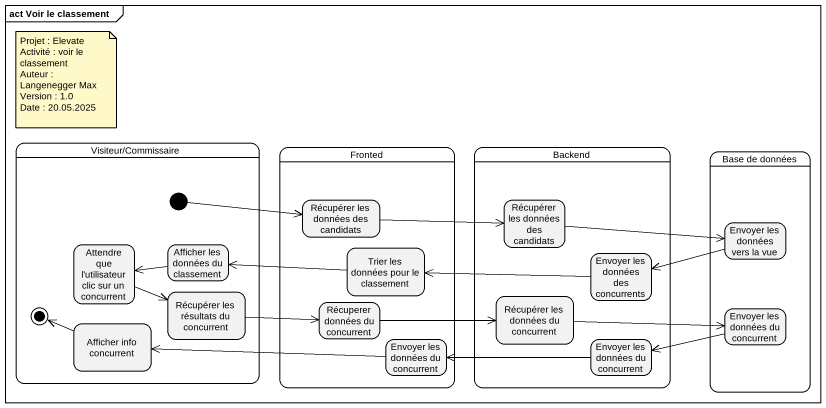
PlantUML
@startuml
mainframe act Voir le classement
hide empty description
state "Visiteur/Commissaire" as Visiteur_Commissaire {
  state initial1 <<start>>
  state "Attendre que l'utilisateur clic sur un concurrent" as Attendre_que_l_utilisateur
  state "Afficher les données du classement" as Afficher_les_données_du
  state "Récupérer les résultats du concurrent" as Récupérer_les_résultats_du
  state "Afficher info concurrent" as Afficher_info_concurrent
  Afficher_info_concurrent -left-> [*]
}
state Fronted {
  state "Récupérer les données des candidats" as Récupérer_les_données_des
  state "Trier les données pour le classement" as Trier_les_données_pour_le
  state "Récuperer données du concurrent" as Récuperer_données_du
  state "Envoyer les données du concurrent" as Envoyer_les_données_du
}
state Backend {
  state "Récupérer les données des candidats" as Récupérer_les_données_des_2
  state "Envoyer les données des concurrents" as Envoyer_les_données_des
  state "Récupérer les données du concurrent" as Récupérer_les_données_du
  state "Envoyer les données du concurrent" as Envoyer_les_données_du_2
}
state "Base de données" as Base_de_données {
  state "Envoyer les données vers la vue" as Envoyer_les_données_vers_la
  state "Envoyer les données du concurrent" as Envoyer_les_données_du_3
}
initial1 -right-> Récupérer_les_données_des
Récupérer_les_données_des -right-> Récupérer_les_données_des_2
Récupérer_les_données_des_2 -right-> Envoyer_les_données_vers_la
Envoyer_les_données_vers_la -left-> Envoyer_les_données_des
Attendre_que_l_utilisateur -right-> Récupérer_les_résultats_du
Afficher_les_données_du -left-> Attendre_que_l_utilisateur
Trier_les_données_pour_le -left-> Afficher_les_données_du
Envoyer_les_données_des -left-> Trier_les_données_pour_le
Récupérer_les_résultats_du -right-> Récuperer_données_du
Récuperer_données_du -right-> Récupérer_les_données_du
Récupérer_les_données_du -right-> Envoyer_les_données_du_3
Envoyer_les_données_du -left-> Afficher_info_concurrent
Envoyer_les_données_du_2 -left-> Envoyer_les_données_du
Envoyer_les_données_du_3 -left-> Envoyer_les_données_du_2
note as N1
  Projet : Elevate
  Activité : voir le classement
  Auteur : Langenegger Max
  Version : 1.0
  Date : 20.05.2025
end note
@enduml
